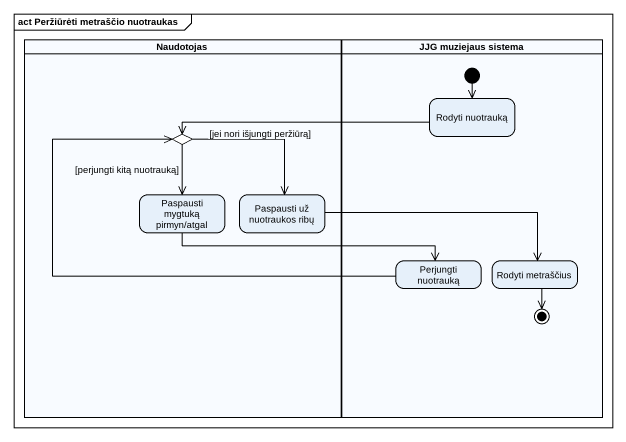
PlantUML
@startuml
mainframe act Peržiūrėti metraščio nuotraukas
hide empty description
state Naudotojas <<partition>> {
  state choice1 <<choice>>
  state "Paspausti mygtuką pirmyn/atgal" as Paspausti_mygtuką_pirmyn
  state "Paspausti už nuotraukos ribų" as Paspausti_už_nuotraukos_ribų
}
state "JJG muziejaus sistema" as JJG_muziejaus_sistema <<partition>> {
  state "Rodyti nuotrauką" as Rodyti_nuotrauką
  state "Perjungti nuotrauką" as Perjungti_nuotrauką
  state "Rodyti metraščius" as Rodyti_metraščius
  [*] --> Rodyti_nuotrauką
  Rodyti_metraščius --> [*]
}
Rodyti_nuotrauką -left-> choice1
choice1 --> Paspausti_mygtuką_pirmyn : [perjungti kitą nuotrauką]
choice1 --> Paspausti_už_nuotraukos_ribų : [jei nori išjungti peržiūrą]
Paspausti_mygtuką_pirmyn -right-> Perjungti_nuotrauką
Paspausti_už_nuotraukos_ribų -right-> Rodyti_metraščius
Perjungti_nuotrauką -left-> choice1
@enduml
